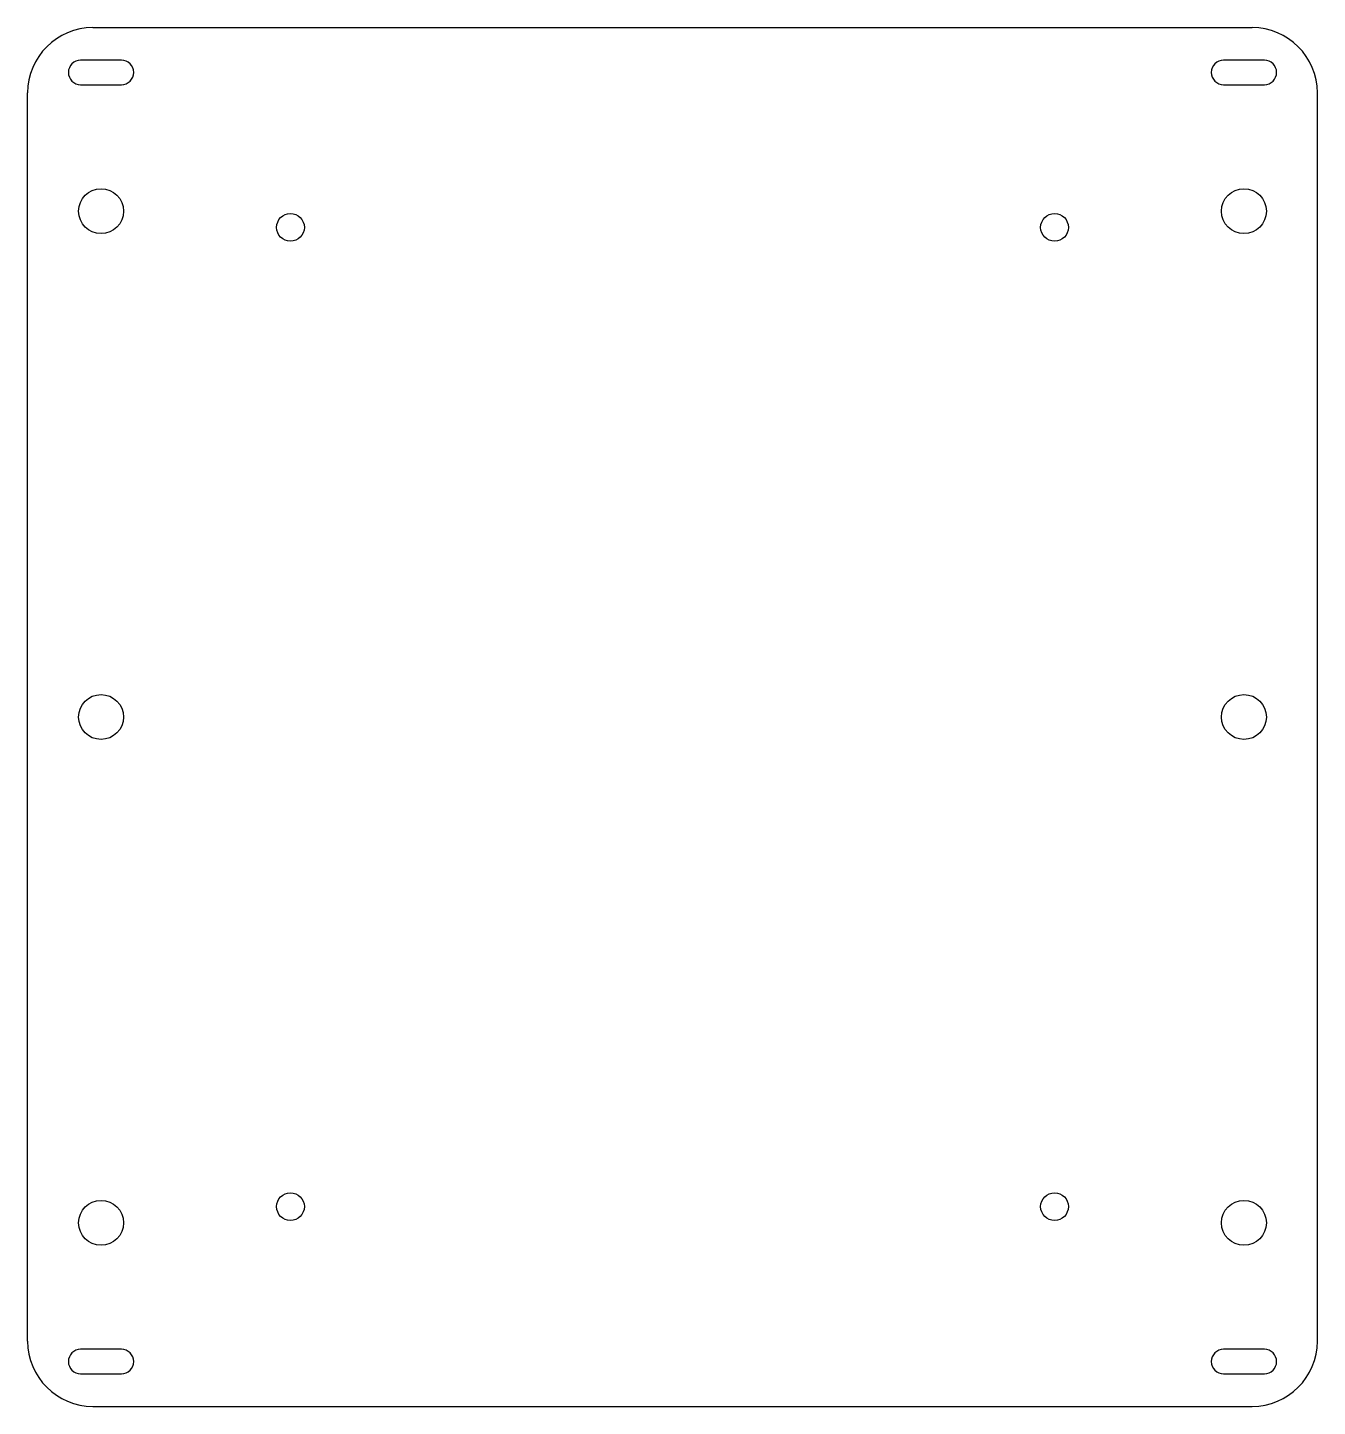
# Model space of a CAD drawing. Header units: millimetres. Extents: x -79 to 79, y -84 to 84.
import ezdxf

# ---------------------------------------------------------------- set-up
doc = ezdxf.new("R2010")
doc.units = ezdxf.units.MM

msp = doc.modelspace()

# ---------------------------------------------------------------- linework, layer by layer
for p, q in [((-71, 84.5), (71, 84.5)), ((-67.5, 80.5), (-72.5, 80.5)), ((72.5, 80.5), (67.5, 80.5)), ((-79, -76.5), (-79, 76.5)), ((-72.5, 77.5), (-67.5, 77.5)), ((67.5, 77.5), (72.5, 77.5)), ((79, -76.5), (79, 76.5)), ((-67.5, -77.5), (-72.5, -77.5)), ((72.5, -77.5), (67.5, -77.5)), ((-72.5, -80.5), (-67.5, -80.5)), ((67.5, -80.5), (72.5, -80.5)), ((-71, -84.5), (71, -84.5))]:
    msp.add_line(p, q)
for centre, radius in [((-70, 62), 2.75), ((70, 62), 2.75), ((-46.7995, 60.0075), 1.7), ((46.7995, 60.0075), 1.7), ((-70, 0), 2.75), ((70, 0), 2.75), ((-46.7995, -60.0075), 1.7), ((46.7995, -60.0075), 1.7), ((-70, -62), 2.75), ((70, -62), 2.75)]:
    msp.add_circle(centre, radius)
for centre, radius, start, end in [((-71, 76.5), 8, 90, 180), ((71, 76.5), 8, 0, 90), ((-72.5, 79), 1.5, 90, 270), ((-67.5, 79), 1.5, -90, 90), ((67.5, 79), 1.5, 90, 270), ((72.5, 79), 1.5, -90, 90), ((-71, -76.5), 8, 180, 270), ((-72.5, -79), 1.5, 90, 270), ((-67.5, -79), 1.5, -90, 90), ((67.5, -79), 1.5, 90, 270), ((71, -76.5), 8, -90, 0), ((72.5, -79), 1.5, -90, 90)]:
    msp.add_arc(centre, radius, start, end)

doc.saveas('drawing.dxf')
